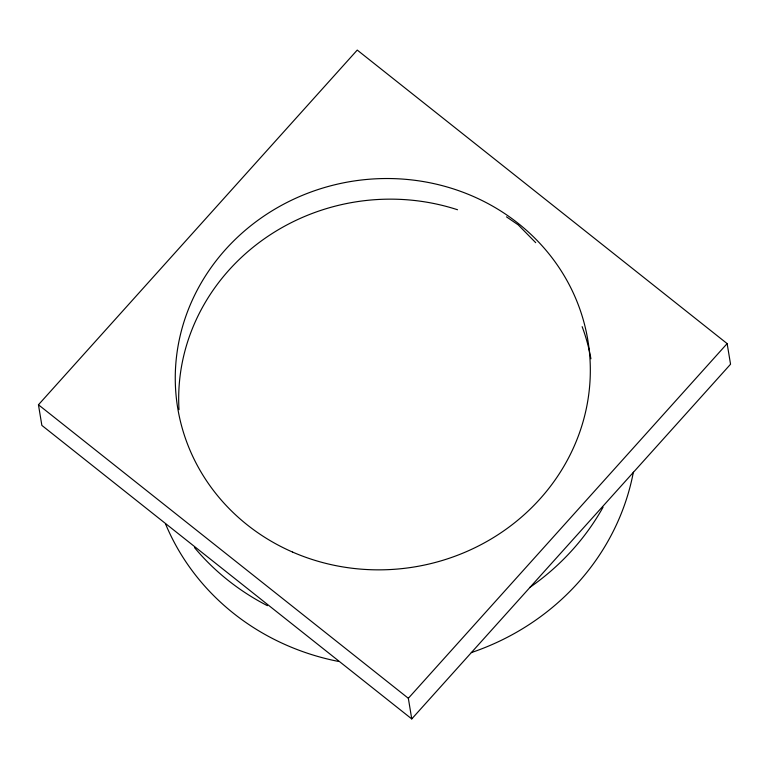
<?xml version="1.0" encoding="UTF-8"?>
<svg xmlns="http://www.w3.org/2000/svg" width="769" height="769" viewBox="0 0 769 769"><rect width="100%" height="100%" fill="white"/><g stroke="black" fill="none" stroke-linecap="round" stroke-linejoin="round"><path stroke-width="1.15" d="M38.45 404.773L357.249 50.081L727.138 343.599L730.55 364.227L411.751 718.919L41.862 425.401L38.45 404.773L408.339 698.29L411.751 718.919M408.339 698.29L727.138 343.599M506.483 216.848L518.2 224.856L535.724 242.677M179.004 409.675A207.861 195.326 -9.4 0 1 457.536 209.754M582.143 326.642A207.861 195.326 -9.4 0 1 590.919 358.777M633.358 472.185A244.542 229.787 -9.4 0 1 471.291 652.602M338.091 661.359A244.542 229.787 -9.4 0 1 165.537 523.92M603.05 507.213A244.542 229.787 -9.4 0 1 529.86 587.401M267.381 605.664A244.542 229.787 -9.4 0 1 194.538 547.634M292.604 552.084A207.861 195.326 -9.4 0 0 589.756 355.797A207.861 195.326 -9.4 0 0 266.016 214.676A207.861 195.326 -9.4 0 0 292.604 552.084"/></g></svg>
